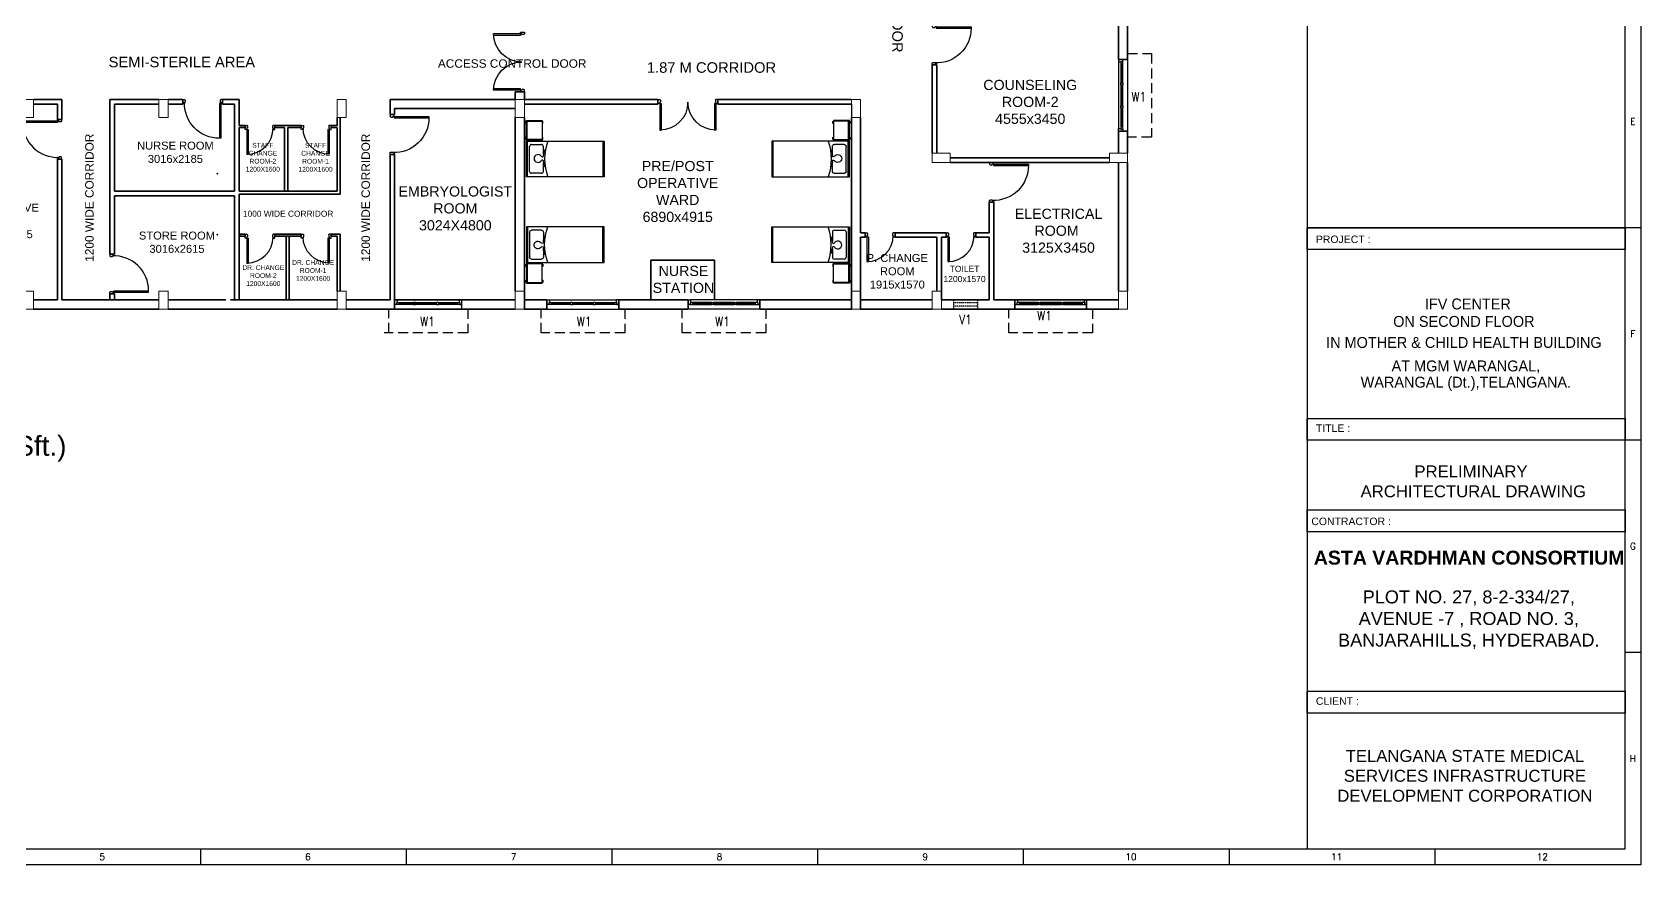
# Model space of a CAD drawing. Extents: x 2733443 to 3206532, y -1516114 to -1264405.
# Drawn here: x 3004107 to 3044472, y -1336970 to -1316070 of the extents above; entities that cross this region are included whole.
import ezdxf
from ezdxf.enums import TextEntityAlignment as Align

# ---------------------------------------------------------------- set-up
doc = ezdxf.new("R2010")
doc.units = 0
doc.header["$MEASUREMENT"] = 0
for name, pattern in [('1', [0, 0, 0]), ('DASHED', [0.75, 0.5, -0.25]), ('HIDDEN', [0.375, 0.25, -0.125])]:
    doc.linetypes.add(name, pattern=pattern)
for name, color, linetype in [('Chajja', 7, 'DASHED'), ('DOOR', 40, 'Continuous'), ('furniture', 33, 'Continuous'), ('Plan', 44, 'Continuous'), ('TEXT', 5, '1'), ('TITLE', 7, 'Continuous'), ('V1', 7, 'Continuous'), ('W1', 7, 'Continuous')]:
    doc.layers.add(name, color=color, linetype=linetype)
for name, color, linetype, lineweight in [('Column', 162, 'Continuous', 13), ('WALL', 7, '1', 35), ('windows', 4, 'Continuous', 0)]:
    doc.layers.add(name, color=color, linetype=linetype, lineweight=lineweight)
doc.styles.add('ARIAL', font='arial.ttf')
doc.styles.add('ROMANS', font='romans.shx')

# ---------------------------------------------------------------- blocks, each defined once
blk = doc.blocks.new('A$C1BA14061')
at = {"layer": 'TITLE', "color": 7}
for p, q in [((203982, 0), (203982, -140464)), ((203982, -87790), (202692, -87790)), ((203982, -105348), (202692, -105348)), ((203982, -122906), (202692, -122906)), ((203982, -140464), (0, -140464))]:
    blk.add_line(p, q, dxfattribs=at)
at = {"layer": 'TITLE'}
for q in [(202692, -1290), (1204, -139174)]:
    blk.add_line((202692, -139174), q, dxfattribs=at)
at = {"layer": 'TITLE', "color": 0}
for p, q in [((84942, -140464), (84942, -139174)), ((101948, -140464), (101948, -139174)), ((118954, -140464), (118954, -139174)), ((135959, -140464), (135959, -139174)), ((152965, -140464), (152965, -139174)), ((169971, -140464), (169971, -139174)), ((186976, -140464), (186976, -139174))]:
    blk.add_line(p, q, dxfattribs=at)
at = {"layer": 'TITLE', "color": 7, "style": 'ROMANS', "width": 1}
for s, p in [('E', (203324, -78997)), ('F', (203324, -96555)), ('G', (203324, -114113)), ('H', (203324, -131671))]:
    blk.add_text(s, height=535, dxfattribs=at).set_placement(p, align=Align.MIDDLE)
at = {"layer": 'TITLE', "color": 0, "style": 'ROMANS', "width": 1}
for s, height, p in [('5', 535, (76802, -139799)), ('6', 535, (93808, -139799)), ('7', 535, (110813, -139799)), ('8', 535, (127819, -139799)), ('9', 535, (144825, -139799)), ('10', 534.7, (161831, -139799)), ('11', 534.7, (178836, -139799)), ('12', 534.7, (195842, -139799))]:
    blk.add_text(s, height=height, dxfattribs=at).set_placement(p, align=Align.MIDDLE)
blk = doc.blocks.new('A$C19B8274B')
at = {"layer": 'DOOR'}
for p, q in [((-45, 925), (-80, 925)), ((-80, 50), (-80, 925)), ((-45, 50), (-45, 925)), ((-45, 50), (-80, 50)), ((-955, -50), (-955, -47.5)), ((-940, -35), (-942.5, -35)), ((-60, -35), (-57.5, -35)), ((-45, -50), (-45, -47.5))]:
    blk.add_line(p, q, dxfattribs=at)
for points in [[(-940, 15), (-955, 15), (-955, 50), (-1000, 50), (-1000, -50), (-955, -50)], [(-940, -35), (-940, 15)], [(-60, 15), (-45, 15), (-45, 50), (0, 50), (0, -50), (-45, -50)], [(-60, -35), (-60, 15)]]:
    blk.add_lwpolyline(points, dxfattribs=at)
at = {"layer": 'DOOR', "color": 145}
blk.add_arc((-80, 50), 875, 90, 182.29244, dxfattribs=at)
at = {"layer": 'DOOR'}
for centre, start, end in [((-955, -35), 270, 0), ((-45, -35), 180, 270)]:
    blk.add_arc(centre, 12.5, start, end, dxfattribs=at)
blk = doc.blocks.new('A$C5E6D2A54')
at = {"layer": 'furniture'}
for p, q in [((-442, 400), (-1342, 400)), ((-1342, 400), (-1342, -1550)), ((-442, 370), (-1342, 370)), ((-1254, 270), (-1254, 22)), ((-580, 319), (-1205, 319)), ((-531, 22), (-531, 270)), ((-442, -1550), (-442, 400)), ((-1010, -27), (-1205, -27)), ((-580, -27), (-796, -27)), ((-1342, -1520), (-442, -1520)), ((-1342, -1550), (-442, -1550))]:
    blk.add_line(p, q, dxfattribs=at)
at = {"layer": 'furniture', "extrusion": (0, 0, -1)}
for centre, major_axis, ratio, start_param, end_param in [((-1205, 270), (34.8, 34.8), 1, 3.926991, 5.497787), ((-1205, 22), (-34.8, 34.8), 1, 3.926991, 5.497787), ((-903, 107), (99, 0), 0.994805, 2.082243, 7.342535), ((-971, -1), (-3.7, 29), 1, 0.827079, 3.777674), ((-836, -1), (3.5, 29), 1, 2.514084, 5.464678), ((-580, 270), (-34.8, 34.8), 1, 0.785398, 2.356194), ((-580, 22), (34.8, 34.8), 1, 0.785398, 2.356194), ((-892, -1416), (0, 1357), 0.999449, -0.338206, 0.338206), ((-995, -243), (-153, 153), 1, 0.057548, 0.834547), ((-812, -243), (69, 205), 0.993949, -0.370916, 0.370916)]:
    blk.add_ellipse(centre, major_axis=major_axis, ratio=ratio, start_param=start_param, end_param=end_param, dxfattribs=at)
blk = doc.blocks.new('A$C258329DF')
at = {"layer": 'furniture'}
for p, q in [((242, 428), (742, 428)), ((242, 28), (242, 428)), ((260, 440), (260, 428)), ((320, 440), (260, 440)), ((261, 48), (261, 428)), ((320, 440), (320, 428)), ((661, 440), (661, 428)), ((721, 440), (661, 440)), ((721, 440), (721, 428)), ((722, 428), (722, 48)), ((742, 428), (742, 28)), ((742, 28), (242, 28)), ((260, 16), (260, 28)), ((320, 16), (260, 16)), ((722, 48), (261, 48)), ((320, 16), (320, 28)), ((661, 16), (661, 28)), ((721, 16), (661, 16)), ((721, 16), (721, 28))]:
    blk.add_line(p, q, dxfattribs=at)
for centre, start, end in [((290, 354), 71.0754, 108.9246), ((691, 354), 71.0754, 108.9246), ((290, 102), 251.0754, 288.9246), ((691, 102), 251.0754, 288.9246)]:
    blk.add_arc(centre, 91.1, start, end, dxfattribs=at)
blk = doc.blocks.new('A$C45A5314D')
at = {"layer": 'furniture', "ltscale": 0.75, "rotation": 270}
blk.add_blockref('A$C258329DF', (-1978, 1209), dxfattribs=at)
at = {"layer": 'furniture', "color": 233, "xscale": -1, "rotation": 90}
blk.add_blockref('A$C5E6D2A54', (-1550, -892), dxfattribs=at)
blk = doc.blocks.new('6w')
at = {"layer": 'Plan'}
for p, q in [((-36, 9.2), (-36, 0)), ((36, 9.2), (36, 0))]:
    blk.add_line(p, q, dxfattribs=at)
at = {"layer": 'Plan', "color": 143}
for p, q in [((-36, 9.2), (36, 9.2)), ((-33.5, 2.5), (-12.5, 2.5)), ((-33.5, 0), (33.5, 0)), ((-31, 4), (-31.5, 4)), ((-31.5, 3.3), (-31.5, 4)), ((-31.5, 3.6), (-12.5, 3.6)), ((-31.5, 3.3), (-31, 3.3)), ((-31, 4.5), (-31, 4)), ((-31, 2.5), (-31, 3.3)), ((-10.5, 3.6), (10.5, 3.6)), ((-10.5, 2.5), (10.5, 2.5)), ((34, 4.5), (12.5, 4.5)), ((12.5, 3.6), (31.5, 3.6)), ((12.5, 2.5), (33.5, 2.5)), ((31, 4.5), (31, 4)), ((31, 4), (31.5, 4)), ((31.5, 3.3), (31, 3.3)), ((31, 2.5), (31, 3.3)), ((31.5, 4), (31.5, 3.3))]:
    blk.add_line(p, q, dxfattribs=at)
at = {"layer": 'Plan', "color": 40}
for p, q in [((-12.5, 2.5), (-12.5, 4.5)), ((-12.5, 4.5), (-10.5, 4.5)), ((-10.5, 2.5), (-12.5, 2.5)), ((-10.5, 2.5), (-10.5, 4.5)), ((10.5, 4.5), (12.5, 4.5)), ((10.5, 2.5), (10.5, 4.5)), ((12.5, 2.5), (10.5, 2.5)), ((12.5, 2.5), (12.5, 4.5))]:
    blk.add_line(p, q, dxfattribs=at)
for points in [[(-34, 4.5), (-36, 4.5), (-36, 0), (-33.5, 0), (-33.5, 2.5), (-34, 2.5), (-34, 4.5)], [(34, 4.5), (36, 4.5), (36, 0), (33.5, 0), (33.5, 2.5), (34, 2.5), (34, 4.5)]]:
    blk.add_lwpolyline(points, close=True, dxfattribs=at)
at = {"layer": 'Plan', "color": 143}
for points in [[(-12.5, 4.5), (-34, 4.5)], [(10.5, 4.5), (-10.5, 4.5)]]:
    blk.add_lwpolyline(points, dxfattribs=at)
blk = doc.blocks.new('750')
at = {"layer": 'DOOR'}
for p, q in [((-50, 705), (-47.5, 705)), ((-35, 690), (-35, 692.5)), ((-50, 45), (-47.5, 45)), ((-35, 60), (-35, 57.5)), ((50, 45), (50, 80)), ((50, 80), (675, 80)), ((50, 45), (675, 45)), ((675, 45), (675, 80))]:
    blk.add_line(p, q, dxfattribs=at)
for points in [[(15, 690), (15, 705), (50, 705), (50, 750), (-50, 750), (-50, 705)], [(-35, 690), (15, 690)], [(15, 60), (15, 45), (50, 45), (50, 0), (-50, 0), (-50, 45)], [(-35, 60), (15, 60)]]:
    blk.add_lwpolyline(points, dxfattribs=at)
for centre, start, end in [((-35, 705), 180, 270), ((-35, 45), 90, 180)]:
    blk.add_arc(centre, 12.5, start, end, dxfattribs=at)
at = {"layer": 'DOOR', "color": 145}
blk.add_arc((15, 45), 660, 0, 90, dxfattribs=at)
blk = doc.blocks.new('21500')
at = {"layer": 'DOOR'}
for p, q in [((45, 100), (45, 770)), ((45, 770), (80, 770)), ((80, 100), (80, 770)), ((1420, 100), (1420, 770)), ((1455, 770), (1420, 770)), ((1455, 100), (1455, 770)), ((45, 100), (80, 100)), ((45, 0), (45, 2.5)), ((60, 15), (57.5, 15)), ((1455, 100), (1420, 100)), ((1440, 15), (1442.5, 15)), ((1455, 0), (1455, 2.5))]:
    blk.add_line(p, q, dxfattribs=at)
for points in [[(60, 65), (45, 65), (45, 100), (0, 100), (0, 0), (45, 0)], [(60, 15), (60, 65)], [(1440, 65), (1455, 65), (1455, 100), (1500, 100), (1500, 0), (1455, 0)], [(1440, 15), (1440, 65)]]:
    blk.add_lwpolyline(points, dxfattribs=at)
at = {"layer": 'DOOR', "color": 145}
for centre, start, end in [((45, 65), 0, 90), ((1455, 65), 90, 180)]:
    blk.add_arc(centre, 705, start, end, dxfattribs=at)
at = {"layer": 'DOOR'}
for centre, start, end in [((45, 15), 270, 0), ((1455, 15), 180, 270)]:
    blk.add_arc(centre, 12.5, start, end, dxfattribs=at)
blk = doc.blocks.new('ddoor')
at = {"layer": 'DOOR', "lineweight": 25}
for p, q in [((50, 0), (-50, 0)), ((-50, 0), (-50, -45)), ((50, -45), (50, 0)), ((-50, -45), (-47, -45)), ((-35, -60), (-35, -57)), ((-35, -60), (15, -60)), ((15, -60), (15, -45)), ((15, -45), (50, -45)), ((50, -45), (720, -45)), ((50, -45), (50, -80)), ((50, -80), (720, -80)), ((-50, -1500), (-50, -1455)), ((-50, -1455), (-47, -1455)), ((50, -1500), (-50, -1500)), ((50, -1500), (-50, -1500)), ((-35, -1440), (-35, -1442)), ((-35, -1440), (15, -1440)), ((15, -1440), (15, -1455)), ((15, -1455), (50, -1455)), ((50, -1420), (720, -1420)), ((50, -1455), (50, -1420)), ((50, -1455), (720, -1455)), ((50, -1455), (50, -1500))]:
    blk.add_line(p, q, dxfattribs=at)
for centre, start, end in [((-35, -45), 180, 270), ((-35, -1455), 90, 180)]:
    blk.add_arc(centre, 12.5, start, end, dxfattribs=at)
at = {"layer": 'DOOR', "color": 146, "lineweight": 25, "true_color": 0x105689}
for centre, start, end in [((15, -45), 270, 0), ((15, -1455), 0, 90)]:
    blk.add_arc(centre, 705, start, end, dxfattribs=at)

msp = doc.modelspace()

# ---------------------------------------------------------------- linework, layer by layer
at = {"layer": 'Chajja', "linetype": 'DASHED', "ltscale": 500}
for p, q in [((3013052.4267, -1323619.3945), (3013052.4267, -1323019.3944)), ((3015037.4267, -1323019.3944), (3015037.4267, -1323619.3945)), ((3015037.4267, -1323619.3945), (3012937.4267, -1323619.3945))]:
    msp.add_line(p, q, dxfattribs=at)
for points in [[(3031593.2434, -1316604.0482), (3032193.2435, -1316604.0482), (3032193.2435, -1318704.0482), (3031593.2434, -1318704.0482)], [(3018974.6362, -1323019.3944), (3018974.6362, -1323619.3945), (3016874.6362, -1323619.3945), (3016874.6362, -1323019.3944)], [(3022513.265, -1323019.3944), (3022513.265, -1323619.3945), (3020413.265, -1323619.3945), (3020413.265, -1323019.3944)], [(3030715.6809, -1323019.3945), (3030715.6809, -1323619.3946), (3028615.6809, -1323619.3946), (3028615.6809, -1323019.3945)]]:
    msp.add_lwpolyline(points, dxfattribs=at)
at = {"layer": 'Column'}
for points in [[(3003906.5984, -1317759.3945), (3004136.5984, -1317759.3945), (3004136.5984, -1318209.3945), (3003906.5984, -1318209.3945)], [(3007288.265, -1317759.3945), (3007518.265, -1317759.3945), (3007518.265, -1318209.3945), (3007288.265, -1318209.3945)], [(3011757.4267, -1317759.3945), (3011987.4267, -1317759.3945), (3011987.4267, -1318209.3945), (3011757.4267, -1318209.3945)], [(3016456.5884, -1317759.3945), (3016226.5884, -1317759.3945), (3016226.5884, -1318209.3945), (3016456.5884, -1318209.3945)], [(3024893.265, -1317759.3945), (3024663.265, -1317759.3945), (3024663.265, -1318209.3945), (3024893.265, -1318209.3945)], [(3027143.265, -1319339.3945), (3027143.265, -1319109.3945), (3026693.265, -1319109.3945), (3026693.265, -1319339.3945)], [(3031593.1809, -1319339.3945), (3031593.1809, -1319109.3945), (3031143.1809, -1319109.3945), (3031143.1809, -1319339.3945)], [(3003906.5984, -1322569.3945), (3004136.5984, -1322569.3945), (3004136.5984, -1323019.3945), (3003906.5984, -1323019.3945)], [(3007518.265, -1322569.3945), (3007288.265, -1322569.3945), (3007288.265, -1323019.3945), (3007518.265, -1323019.3945)], [(3011987.4267, -1322569.3945), (3011757.4267, -1322569.3945), (3011757.4267, -1323019.3945), (3011987.4267, -1323019.3945)], [(3016456.5884, -1322569.3945), (3016226.5884, -1322569.3945), (3016226.5884, -1323019.3945), (3016456.5884, -1323019.3945)], [(3024893.265, -1322569.3945), (3024663.265, -1322569.3945), (3024663.265, -1323019.3945), (3024893.265, -1323019.3945)], [(3026923.265, -1322569.3945), (3026693.265, -1322569.3945), (3026693.265, -1323019.3945), (3026923.265, -1323019.3945)], [(3031593.1809, -1322569.3945), (3031363.1809, -1322569.3945), (3031363.1809, -1323019.3945), (3031593.1809, -1323019.3945)]]:
    msp.add_lwpolyline(points, close=True, dxfattribs=at)
at = {"layer": 'furniture'}
for p, q in [((3024213.265, -1317874.3945), (3024663.265, -1317874.3945)), ((3024663.265, -1317874.3945), (3024663.265, -1318874.3945))]:
    msp.add_line(p, q, dxfattribs=at)
at = {"layer": 'Plan', "color": 143}
for p, q in [((3013087.4267, -1323019.3945), (3014887.4267, -1323019.3945)), ((3013202.4267, -1322789.3945), (3014824.9267, -1322789.3945)), ((3013789.9267, -1322901.8945), (3013252.4267, -1322901.8945)), ((3013264.9267, -1322851.8945), (3013789.9267, -1322851.8945)), ((3013314.9267, -1322870.6445), (3013314.9267, -1322889.3945)), ((3013314.9267, -1322870.6445), (3013327.4267, -1322870.6445)), ((3013314.9267, -1322879.5699), (3013789.9267, -1322879.5699)), ((3013327.4267, -1322889.3945), (3013314.9267, -1322889.3945)), ((3013327.4267, -1322851.8945), (3013327.4267, -1322870.6445)), ((3013327.4267, -1322901.8945), (3013327.4267, -1322889.3945)), ((3013724.9267, -1322851.8945), (3014249.9267, -1322851.8945)), ((3013724.9267, -1322879.5699), (3014249.9267, -1322879.5699)), ((3014249.9267, -1322901.8945), (3013724.9267, -1322901.8945)), ((3014299.9267, -1322851.8945), (3014824.9267, -1322851.8945)), ((3014299.9267, -1322879.5699), (3014774.9267, -1322879.5699)), ((3014837.4267, -1322901.8945), (3014299.9267, -1322901.8945)), ((3014762.4267, -1322851.8945), (3014762.4267, -1322870.6445)), ((3014774.9267, -1322870.6445), (3014762.4267, -1322870.6445)), ((3014762.4267, -1322889.3945), (3014774.9267, -1322889.3945)), ((3014762.4267, -1322901.8945), (3014762.4267, -1322889.3945)), ((3014774.9267, -1322889.3945), (3014774.9267, -1322870.6445))]:
    msp.add_line(p, q, dxfattribs=at)
at = {"layer": 'Plan'}
for p, q in [((3013202.4267, -1323019.3945), (3013202.4267, -1322789.3945)), ((3014887.4267, -1323019.3945), (3014887.4267, -1322789.3945))]:
    msp.add_line(p, q, dxfattribs=at)
at = {"layer": 'Plan', "color": 40}
for p, q in [((3013202.4267, -1322901.8945), (3013202.4267, -1322789.3945)), ((3013202.4267, -1322789.3945), (3013264.9267, -1322789.3945)), ((3013252.4267, -1322901.8945), (3013202.4267, -1322901.8945)), ((3013264.9267, -1322851.8945), (3013252.4267, -1322851.8945)), ((3013252.4267, -1322851.8945), (3013252.4267, -1322901.8945)), ((3013252.4267, -1322901.8945), (3013252.4267, -1322901.8945)), ((3013264.9267, -1322789.3945), (3013264.9267, -1322851.8945)), ((3013674.9267, -1322851.8945), (3013674.9267, -1322901.8945)), ((3013724.9267, -1322851.8945), (3013674.9267, -1322851.8945)), ((3013674.9267, -1322901.8945), (3013724.9267, -1322901.8945)), ((3013724.9267, -1322851.8945), (3013724.9267, -1322901.8945)), ((3014299.9267, -1322851.8945), (3014249.9267, -1322851.8945)), ((3014249.9267, -1322851.8945), (3014249.9267, -1322901.8945)), ((3014249.9267, -1322901.8945), (3014299.9267, -1322901.8945)), ((3014299.9267, -1322851.8945), (3014299.9267, -1322901.8945)), ((3014887.4267, -1322789.3945), (3014824.9267, -1322789.3945)), ((3014824.9267, -1322789.3945), (3014824.9267, -1322851.8945)), ((3014824.9267, -1322851.8945), (3014837.4267, -1322851.8945)), ((3014837.4267, -1322851.8945), (3014837.4267, -1322901.8945)), ((3014837.4267, -1322901.8945), (3014887.4267, -1322901.8945)), ((3014837.4267, -1322901.8945), (3014837.4267, -1322901.8945)), ((3014887.4267, -1322901.8945), (3014887.4267, -1322789.3945))]:
    msp.add_line(p, q, dxfattribs=at)
at = {"layer": 'TITLE'}
for p, q in [((3036098.8951, -1294723.1405), (3036098.8951, -1336578.4968)), ((3044079.9525, -1320980.6326), (3036098.8951, -1320980.6326))]:
    msp.add_line(p, q, dxfattribs=at)
for points in [[(3036098.8951, -1320980.6326), (3044077.1111, -1320980.6326), (3044077.1111, -1321528.1572), (3036098.8951, -1321528.1572)], [(3036098.8951, -1325762.9198), (3044077.1111, -1325762.9198), (3044077.1111, -1326310.4445), (3036098.8951, -1326310.4445)], [(3036098.8951, -1328062.9527), (3044077.1111, -1328062.9527), (3044077.1111, -1328610.4773), (3036098.8951, -1328610.4773)], [(3036098.8534, -1332613.9174), (3044077.0694, -1332613.9174), (3044077.0694, -1333161.442), (3036098.8534, -1333161.442)]]:
    msp.add_lwpolyline(points, close=True, dxfattribs=at)
at = {"layer": 'V1', "linetype": 'HIDDEN', "ltscale": 0.5}
for p, q in [((3027825.1771, -1322789.3945), (3027225.1771, -1322789.3945)), ((3027225.1771, -1322789.3945), (3027225.1771, -1323019.3945)), ((3027825.1771, -1322864.3945), (3027225.1771, -1322864.3945)), ((3027825.1771, -1322944.3945), (3027225.1771, -1322944.3945)), ((3027825.1771, -1323019.3945), (3027225.1771, -1323019.3945)), ((3027825.1771, -1322789.3945), (3027825.1771, -1323019.3945))]:
    msp.add_line(p, q, dxfattribs=at)
at = {"layer": 'WALL'}
for p, q in [((3031593.1809, -1312324.3945), (3031593.1809, -1316754.0482)), ((3026693.265, -1316889.1257), (3026693.265, -1319109.3945)), ((3026808.265, -1316889.1257), (3026808.265, -1319109.3945)), ((3004853.5984, -1317759.3945), (3004136.5984, -1317759.3945)), ((3004136.5984, -1317874.3945), (3004738.5984, -1317874.3945)), ((3004738.5984, -1317874.3945), (3004738.5984, -1318259.3945)), ((3004853.5984, -1317759.3945), (3004853.5984, -1318259.3945)), ((3006053.5984, -1317759.3945), (3007288.265, -1317759.3945)), ((3006053.5984, -1317759.3945), (3006053.5984, -1321639.3945)), ((3006168.5984, -1317874.3945), (3007288.265, -1317874.3945)), ((3006168.5984, -1317874.3945), (3006168.5984, -1320059.3945)), ((3007518.265, -1317759.3945), (3007884.4267, -1317759.3945)), ((3007518.265, -1317874.3945), (3007884.4267, -1317874.3945)), ((3007884.4267, -1317759.3945), (3007884.4267, -1317874.3945)), ((3008884.4267, -1317759.3945), (3009299.4267, -1317759.3945)), ((3008884.4267, -1317759.3945), (3008884.4267, -1317874.3945)), ((3008884.4267, -1317874.3945), (3009184.4267, -1317874.3945)), ((3009184.4267, -1317874.3945), (3009184.4267, -1320059.3945)), ((3009299.4267, -1317759.3945), (3009299.4267, -1318409.3945)), ((3016226.5884, -1317759.3945), (3013087.4267, -1317759.3945)), ((3013087.4267, -1318139.3945), (3013087.4267, -1317759.3945)), ((3016226.5884, -1317759.3945), (3016226.5884, -1317569.7228)), ((3016456.5884, -1317759.3945), (3016456.5884, -1317569.7228)), ((3016456.5884, -1317759.3945), (3019809.9267, -1317759.3945)), ((3016456.5884, -1317874.3945), (3019809.9267, -1317874.3945)), ((3019809.9267, -1317759.3945), (3019809.9267, -1317874.3945)), ((3021309.9267, -1317759.3945), (3024663.265, -1317759.3945)), ((3021309.9267, -1317759.3945), (3021309.9267, -1317874.3945)), ((3021309.9267, -1317874.3945), (3024087.8327, -1317874.3945)), ((3024087.8327, -1317759.3945), (3024663.265, -1317759.3945)), ((3024087.8327, -1317874.3945), (3024663.265, -1317874.3945)), ((3004738.5984, -1318259.3945), (3004853.5984, -1318259.3945)), ((3011757.4267, -1318209.3945), (3011757.4267, -1318409.3945)), ((3011837.4267, -1318209.3945), (3011837.4267, -1320139.3945)), ((3013202.4267, -1318139.3945), (3013087.4267, -1318139.3945)), ((3016226.5884, -1317989.3945), (3013202.4267, -1317989.3945)), ((3013202.4267, -1318139.3945), (3013202.4267, -1317989.3945)), ((3016226.5884, -1318209.3945), (3016226.5884, -1320789.3945)), ((3016456.5884, -1318209.3945), (3016456.5884, -1322789.3945)), ((3024663.265, -1318209.3945), (3024663.265, -1319339.3945)), ((3024893.265, -1318209.3945), (3024893.265, -1319339.3945)), ((3009449.4267, -1318409.3945), (3009299.4267, -1318409.3945)), ((3009299.4267, -1318459.3945), (3009299.4267, -1320059.3945)), ((3009449.4267, -1318459.3945), (3009299.4267, -1318459.3945)), ((3009449.4267, -1318409.3945), (3009449.4267, -1318459.3945)), ((3010857.4267, -1318409.3945), (3010199.4267, -1318409.3945)), ((3010199.4267, -1318409.3945), (3010199.4267, -1318459.3945)), ((3010437.8459, -1318459.3945), (3010199.4267, -1318459.3945)), ((3010437.8459, -1318459.3945), (3010437.8459, -1320059.3945)), ((3010517.8459, -1318459.3945), (3010517.8459, -1320059.3945)), ((3010857.4267, -1318459.3945), (3010517.8459, -1318459.3945)), ((3010857.4267, -1318409.3945), (3010857.4267, -1318459.3945)), ((3011757.4267, -1318409.3945), (3011607.4267, -1318409.3945)), ((3011607.4267, -1318409.3945), (3011607.4267, -1318459.3945)), ((3011757.4267, -1318459.3945), (3011607.4267, -1318459.3945)), ((3011757.4267, -1318459.3945), (3011757.4267, -1320059.3945)), ((3031363.1809, -1318554.0482), (3031363.1809, -1319109.3945)), ((3031593.1809, -1318554.0482), (3031593.1809, -1319109.3945)), ((3004738.5984, -1319259.3945), (3004853.5984, -1319259.3945)), ((3004738.5984, -1319259.3945), (3004738.5984, -1322789.3945)), ((3004853.5984, -1319259.3945), (3004853.5984, -1322789.3945)), ((3013087.4267, -1322789.3945), (3013087.4267, -1319139.3945)), ((3013202.4267, -1319139.3945), (3013087.4267, -1319139.3945)), ((3013202.4267, -1323019.3945), (3013202.4267, -1319139.3945)), ((3024663.265, -1319339.3945), (3024663.265, -1322789.3945)), ((3024893.265, -1319339.3945), (3024893.265, -1321104.3945)), ((3031143.1809, -1319224.3945), (3027143.265, -1319224.3945)), ((3031143.1809, -1319339.3945), (3027143.265, -1319339.3945)), ((3031363.1809, -1319339.3945), (3031363.1809, -1320054.3945)), ((3031593.1809, -1319339.3945), (3031593.1809, -1320054.3945)), ((3006168.5984, -1320059.3945), (3009184.4267, -1320059.3945)), ((3006168.5984, -1320174.3945), (3006168.5984, -1320274.3945)), ((3006168.5984, -1320174.3945), (3009184.4267, -1320174.3945)), ((3006168.5984, -1320274.3945), (3006168.5984, -1321639.3945)), ((3009184.4267, -1320174.3945), (3009184.4267, -1320274.3945)), ((3009184.4267, -1320274.3945), (3009184.4267, -1322789.3945)), ((3011757.4267, -1320059.3945), (3009299.4267, -1320059.3945)), ((3009299.4267, -1320139.3945), (3009299.4267, -1322789.3945)), ((3011837.4267, -1320139.3945), (3009299.4267, -1320139.3945)), ((3031363.1809, -1320054.3945), (3031363.1809, -1322569.3945)), ((3031593.1809, -1320054.3945), (3031593.1809, -1322569.3945)), ((3009299.4267, -1322789.3945), (3009299.4267, -1320389.3945)), ((3028123.1809, -1320339.3945), (3028123.1809, -1321104.3945)), ((3028238.1809, -1320339.3945), (3028238.1809, -1322789.3945)), ((3009449.4267, -1321139.3945), (3009299.4267, -1321139.3945)), ((3009449.4267, -1321139.3945), (3009449.4267, -1321189.3945)), ((3010199.4267, -1321139.3945), (3010199.4267, -1321189.3945)), ((3010199.4267, -1321139.3945), (3010857.4267, -1321139.3945)), ((3010857.4267, -1321189.3945), (3010857.4267, -1321139.3945)), ((3011837.4267, -1321139.3945), (3011607.4267, -1321139.3945)), ((3011607.4267, -1321189.3945), (3011607.4267, -1321139.3945)), ((3011837.4267, -1321139.3945), (3011837.4267, -1322569.3945)), ((3016226.5884, -1320789.3945), (3016226.5884, -1322569.3945)), ((3025008.265, -1321104.3945), (3024893.265, -1321104.3945)), ((3025008.265, -1321106.225), (3025008.265, -1321221.225)), ((3027038.265, -1321104.3945), (3025758.265, -1321104.3945)), ((3025758.265, -1321106.225), (3025758.265, -1321221.225)), ((3027038.265, -1321106.225), (3027038.265, -1321221.225)), ((3028123.1809, -1321104.3945), (3027788.265, -1321104.3945)), ((3027788.265, -1321106.225), (3027788.265, -1321221.225)), ((3009449.4267, -1321189.3945), (3009299.4267, -1321189.3945)), ((3010460.3459, -1321189.3945), (3010199.4267, -1321189.3945)), ((3010857.4267, -1321189.3945), (3010460.3459, -1321189.3945)), ((3010477.028, -1321189.3945), (3010477.028, -1322763.8493)), ((3010557.028, -1321189.3945), (3010557.028, -1322763.8493)), ((3011757.4267, -1321189.3945), (3011607.4267, -1321189.3945)), ((3011757.4267, -1321189.3945), (3011757.4267, -1322569.3945)), ((3024893.265, -1321219.3945), (3024893.265, -1322789.3945)), ((3025008.265, -1321219.3945), (3024893.265, -1321219.3945)), ((3026808.265, -1321219.3945), (3025758.265, -1321219.3945)), ((3026808.1809, -1321219.3945), (3026808.1809, -1322569.3945)), ((3026923.1809, -1321219.3945), (3026923.1809, -1322789.3945)), ((3027038.265, -1321219.3945), (3026923.1809, -1321219.3945)), ((3028123.1809, -1321219.3945), (3027788.265, -1321219.3945)), ((3028123.1809, -1321219.3945), (3028123.1809, -1322789.3945)), ((3006168.5984, -1321639.3945), (3006053.5984, -1321639.3945)), ((3019626.4189, -1322789.3945), (3019626.4189, -1321789.3945)), ((3019626.4189, -1321789.3945), (3021226.4189, -1321789.3945)), ((3021226.4189, -1321789.3945), (3021226.4189, -1322789.3945)), ((3006053.5984, -1322639.3945), (3006053.5984, -1322789.3945)), ((3006168.5984, -1322639.3945), (3006053.5984, -1322639.3945)), ((3006168.5984, -1322639.3945), (3006168.5984, -1322789.3945)), ((3016456.5884, -1323019.3945), (3016456.5884, -1322569.3945)), ((3024663.265, -1323019.3945), (3024663.265, -1322569.3945)), ((3024893.265, -1323019.3945), (3024893.265, -1322569.3945)), ((3004738.5984, -1322789.3945), (3004136.5984, -1322789.3945)), ((3007288.265, -1323019.3945), (3004136.5984, -1323019.3945)), ((3005336.5984, -1322789.3945), (3004853.5984, -1322789.3945)), ((3007288.265, -1322789.3945), (3005336.5984, -1322789.3945)), ((3008968.265, -1322789.3945), (3007518.265, -1322789.3945)), ((3007518.265, -1323019.3945), (3011757.4267, -1323019.3945)), ((3009354.9317, -1322789.3945), (3009083.265, -1322789.3945)), ((3011757.4267, -1322789.3945), (3009354.9317, -1322789.3945)), ((3013087.4267, -1322789.3945), (3011987.4267, -1322789.3945)), ((3011987.4267, -1323019.3945), (3016226.5884, -1323019.3945)), ((3016226.5884, -1322789.3945), (3013202.4267, -1322789.3945)), ((3016456.5884, -1322789.3945), (3017024.6362, -1322789.3945)), ((3016456.5884, -1323019.3945), (3017024.6362, -1323019.3945)), ((3018824.6362, -1322789.3945), (3020563.265, -1322789.3945)), ((3018824.6362, -1323019.3945), (3020563.265, -1323019.3945)), ((3022363.265, -1322789.3945), (3024663.265, -1322789.3945)), ((3022363.265, -1323019.3945), (3024663.265, -1323019.3945)), ((3026693.265, -1322789.3945), (3024893.265, -1322789.3945)), ((3026693.265, -1323019.3945), (3024893.265, -1323019.3945)), ((3028123.1809, -1322789.3945), (3026923.265, -1322789.3945)), ((3031363.1809, -1323019.3945), (3026923.265, -1323019.3945)), ((3029768.1809, -1322789.3945), (3028238.1809, -1322789.3945)), ((3028765.6809, -1322789.3945), (3028765.6809, -1323019.3945)), ((3031363.1809, -1322789.3945), (3029768.1809, -1322789.3945)), ((3030565.6809, -1322789.3945), (3030565.6809, -1323019.3945)), ((3031363.1809, -1323019.3945), (3030700.723, -1323019.3945))]:
    msp.add_line(p, q, dxfattribs=at)
at = {"layer": 'WALL', "linetype": 'ByBlock'}
for p, q in [((3026808.265, -1316889.1257), (3026693.265, -1316889.1257)), ((3016226.5884, -1317569.7228), (3016456.5884, -1317569.7228)), ((3028238.1809, -1320339.3945), (3028123.1809, -1320339.3945))]:
    msp.add_line(p, q, dxfattribs=at)
at = {"layer": 'WALL'}
for points in [[(3031363.1809, -1315774.3945), (3031363.1809, -1316754.0482), (3031593.1809, -1316754.0482)], [(3031363.1809, -1318554.0482), (3031593.1809, -1318554.0482)], [(3017024.6362, -1322789.3945), (3017024.6362, -1323019.3945)], [(3018824.6362, -1323019.3945), (3018824.6362, -1322789.3945)], [(3020563.265, -1323019.3945), (3020563.265, -1322789.3945)], [(3022363.265, -1323019.3945), (3022363.265, -1322789.3945)]]:
    msp.add_lwpolyline(points, dxfattribs=at)
for p in [(3008756.7021, -1319622.7278), (3008756.7021, -1321151.0612)]:
    msp.add_point(p, dxfattribs=at)

# ---------------------------------------------------------------- block references
at = {"layer": 'DOOR', "linetype": 'Continuous', "xscale": -1}
for name, p, rotation in [('A$C19B8274B', (3026743.265, -1315889.1257), 269.9999999999842), ('A$C19B8274B', (3008884.4267, -1317809.3945), 180), ('21500', (3019809.9267, -1317759.3945), 180), ('A$C19B8274B', (3013137.4267, -1318139.3945), 270), ('A$C19B8274B', (3028180.6809, -1319339.3945), 269.9999999999842)]:
    msp.add_blockref(name, p, dxfattribs=dict(at, rotation=rotation))
at = {"layer": 'DOOR', "linetype": 'Continuous'}
for p, rotation in [((3004796.0984, -1318259.3945), 89.99999999999999), ((3006103.5984, -1322639.3945), 270)]:
    msp.add_blockref('A$C19B8274B', p, dxfattribs=dict(at, rotation=rotation))
at = {"layer": 'DOOR', "rotation": 270}
for p in [(3009449.4267, -1318459.3945), (3009449.4267, -1321189.3945), (3025008.265, -1321154.3945), (3027038.265, -1321154.3945)]:
    msp.add_blockref('750', p, dxfattribs=at)
at = {"layer": 'DOOR', "xscale": -1, "rotation": 90}
for p in [(3011607.4267, -1318459.3945), (3011607.4267, -1321189.3945)]:
    msp.add_blockref('750', p, dxfattribs=at)
at = {"layer": 'furniture', "linetype": 'Continuous'}
for p, rotation in [((3018456.5886, -1319251.894), 1.312676984357939e-05), ((3022663.2648, -1321401.8949), 180.0000131267697)]:
    msp.add_blockref('A$C45A5314D', p, dxfattribs=dict(at, rotation=rotation))
at = {"layer": 'furniture', "linetype": 'Continuous', "xscale": -1}
for p, rotation in [((3022663.2648, -1319251.8941), 359.9999868732302), ((3018456.5886, -1321401.8959), 179.9999868732302)]:
    msp.add_blockref('A$C45A5314D', p, dxfattribs=dict(at, rotation=rotation))
at = {"layer": 'TITLE', "xscale": 0.3035552556082519, "yscale": 0.3035553943041123, "zscale": 0.3035553665695551}
msp.add_blockref('A$C1BA14061', (2982551.6742, -1294331.5731), dxfattribs=at)
at = {"layer": 'WALL', "xscale": -1}
msp.add_blockref('ddoor', (3016406.5884, -1316069.7228), dxfattribs=at)
at = {"layer": 'windows', "yscale": 25}
for p, xscale, zscale, rotation in [((3031363.1809, -1317654.0482), 25, 25, 270), ((3017924.6362, -1322789.3945), -25, 24.99999999999242, 180), ((3021463.265, -1322789.3945), 25, 25, 180), ((3029665.6809, -1322789.3945), 25, 25, 180)]:
    msp.add_blockref('6w', p, dxfattribs=dict(at, xscale=xscale, zscale=zscale, rotation=rotation))

# ---------------------------------------------------------------- texts
at = {"layer": 'TEXT', "style": 'ARIAL'}
for s, height, p in [('ACCESS CONTROL DOOR', 212.5, (3016151.1318, -1317026.7683)), ('1000 WIDE CORRIDOR', 150, (3010529.794, -1320747.2572))]:
    msp.add_text(s, height=height, dxfattribs=at).set_placement(p, align=Align.BOTTOM_CENTER)
for p in [(3005713.1592, -1320224.209), (3012645.4419, -1320224.209)]:
    msp.add_text('1200 WIDE CORRIDOR', height=212.5, rotation=90, dxfattribs=at).set_placement(p, align=Align.BOTTOM_CENTER)
at = {"layer": 'TEXT', "attachment_point": 5, "style": 'ARIAL'}
for s, insert, char_height, width in [('COUNSELING\\PROOM-2\\P4555x3450', (3029150.8012, -1317821.0879), 255, 2454.157572), ('NURSE ROOM\\P3016x2185', (3007700.178, -1319085.2951), 200, 2061.081547), ('STAFF CHANGE\\PROOM-2\\P1200X1600', (3009894.6099, -1319209.3887), 120, 1089.045933), ('STAFF CHANGE\\PROOM-1\\P1200X1600', (3011216.6848, -1319211.0015), 120, 1082.252715), ('PRE/POST \\POPERATIVE WARD\\P6890x4915', (3020304.7481, -1320069.5719), 255, 2454.157572), ('EMBRYOLOGIST\\PROOM\\P3024X4800', (3014724.9222, -1320494.2532), 255, 2714.454664), ('AUTOCLAVE\\PROOM\\P2639x4915', (3003429.4894, -1320809.4095), 200, 1382.810368), ('ELECTRICAL ROOM  3125X3450', (3029860.7305, -1321055.2788), 255, 2454.157572), ('STORE ROOM\\P3016x2615', (3007739.6077, -1321343.2347), 200, 2253.017537), ('DR. CHANGE\\PROOM-2\\P1200X1600', (3009906.6503, -1322180.6263), 120, 1786.825377), ('DR. CHANGE\\PROOM-1\\P1200X1600', (3011156.063, -1322051.525), 120, 1786.825377), ('NURSE STATION', (3020449.2035, -1322277.1961), 255, 2454.157572), ('P. CHANGE ROOM\\P1915x1570', (3025814.4943, -1322072.8285), 200, 1987.373182), ('TOILET\\P1200x1570', (3027502.3808, -1322138.7851), 153, 1626.955662), ('PLINTH AREA - 502.94 Sq.M. (5412 Sft.)', (2998561.7722, -1326528.2532), 500, 16142.689333)]:
    msp.add_mtext(s, dxfattribs=dict(at, insert=insert, char_height=char_height, width=width))
at = {"layer": 'TITLE', "color": 6, "style": 'ARIAL'}
for s, height, p in [('PROJECT :', 187.72273, (3036318.1099, -1321362.5736)), ('TITLE :', 187.72273, (3036318.1099, -1326101.7901)), ('CONTRACTOR :', 187.722729, (3036203.5628, -1328442.549)), ('CLIENT :', 187.72273, (3036318.0682, -1332952.7876))]:
    msp.add_text(s, height=height, dxfattribs=at).set_placement(p)
at = {"layer": 'TITLE', "color": 6, "style": 'ARIAL', "width": 0.95}
for s, p in [(' IFV CENTER', (3040081.5657, -1323029.1054, 36.7234)), ('ON SECOND FLOOR ', (3040081.5657, -1323466.9132, 36.7234)), ('IN MOTHER & CHILD HEALTH BUILDING ', (3040081.5657, -1323995.4147, 36.7234)), ('AT MGM WARANGAL,', (3040081.5657, -1324584.2916, 36.7234)), ('WARANGAL (Dt.),TELANGANA.', (3040081.5657, -1324991.6229, 36.7234))]:
    msp.add_text(s, height=273.316355, rotation=0.00004919, dxfattribs=at).set_placement(p, align=Align.CENTER)
at = {"layer": 'TITLE', "color": 6, "attachment_point": 2, "rotation": 0.00004919, "style": 'ARIAL'}
for s, insert, char_height, width in [('PRELIMINARY\\P ARCHITECTURAL DRAWING', (3040210.5843, -1326944.8699), 300, 7456.894454), ('{\\fArial|b1|i0|c0|p34;ASTA VARDHMAN CONSORTIUM}', (3040163.4311, -1329084.4495, -1105.3946), 350, 8171.751849), ('PLOT NO. 27, 8-2-334/27, AVENUE -7 , ROAD NO. 3, BANJARAHILLS, HYDERABAD. ', (3040154.82, -1330082.6241, -1105.3946), 325, 6552.966761), ('TELANGANA STATE MEDICAL \\PSERVICES INFRASTRUCTURE DEVELOPMENT CORPORATION', (3040056.585, -1334084.922), 300, 7552.182305)]:
    msp.add_mtext(s, dxfattribs=dict(at, insert=insert, char_height=char_height, width=width))
at = {"layer": 'V1', "color": 7, "style": 'ROMANS', "width": 0.85}
msp.add_text('V1', height=230, dxfattribs=at).set_placement((3027524.5938, -1323397.3207), align=Align.CENTER)
at = {"layer": 'W1', "color": 7, "style": 'ROMANS', "width": 0.85}
for p in [(3031875.0456, -1317807.2795), (3029507.4361, -1323301.2591), (3014023.0385, -1323448.8101), (3017960.248, -1323448.8101), (3021427.6532, -1323448.8101)]:
    msp.add_text('W1', height=230, dxfattribs=at).set_placement(p, align=Align.CENTER)
at = {"layer": 'WALL', "color": 7, "linetype": 'Continuous', "insert": (3025818.0938, -1314910.6904), "char_height": 264.49632, "width": 5098.697886, "attachment_point": 5, "rotation": 270, "style": 'ARIAL'}
msp.add_mtext('\\pxt17; 1.80 M CORRIDOR ', dxfattribs=at)
at = {"layer": 'WALL', "color": 7, "linetype": 'Continuous', "char_height": 264.49632, "width": 5098.697886, "attachment_point": 5, "style": 'ARIAL'}
for s, insert in [('\\pxt17; SEMI-STERILE AREA', (3007810.9904, -1316821.2734)), ('\\pxt17;1.87 M CORRIDOR ', (3021152.5179, -1316958.974))]:
    msp.add_mtext(s, dxfattribs=dict(at, insert=insert))

doc.saveas('drawing.dxf')
